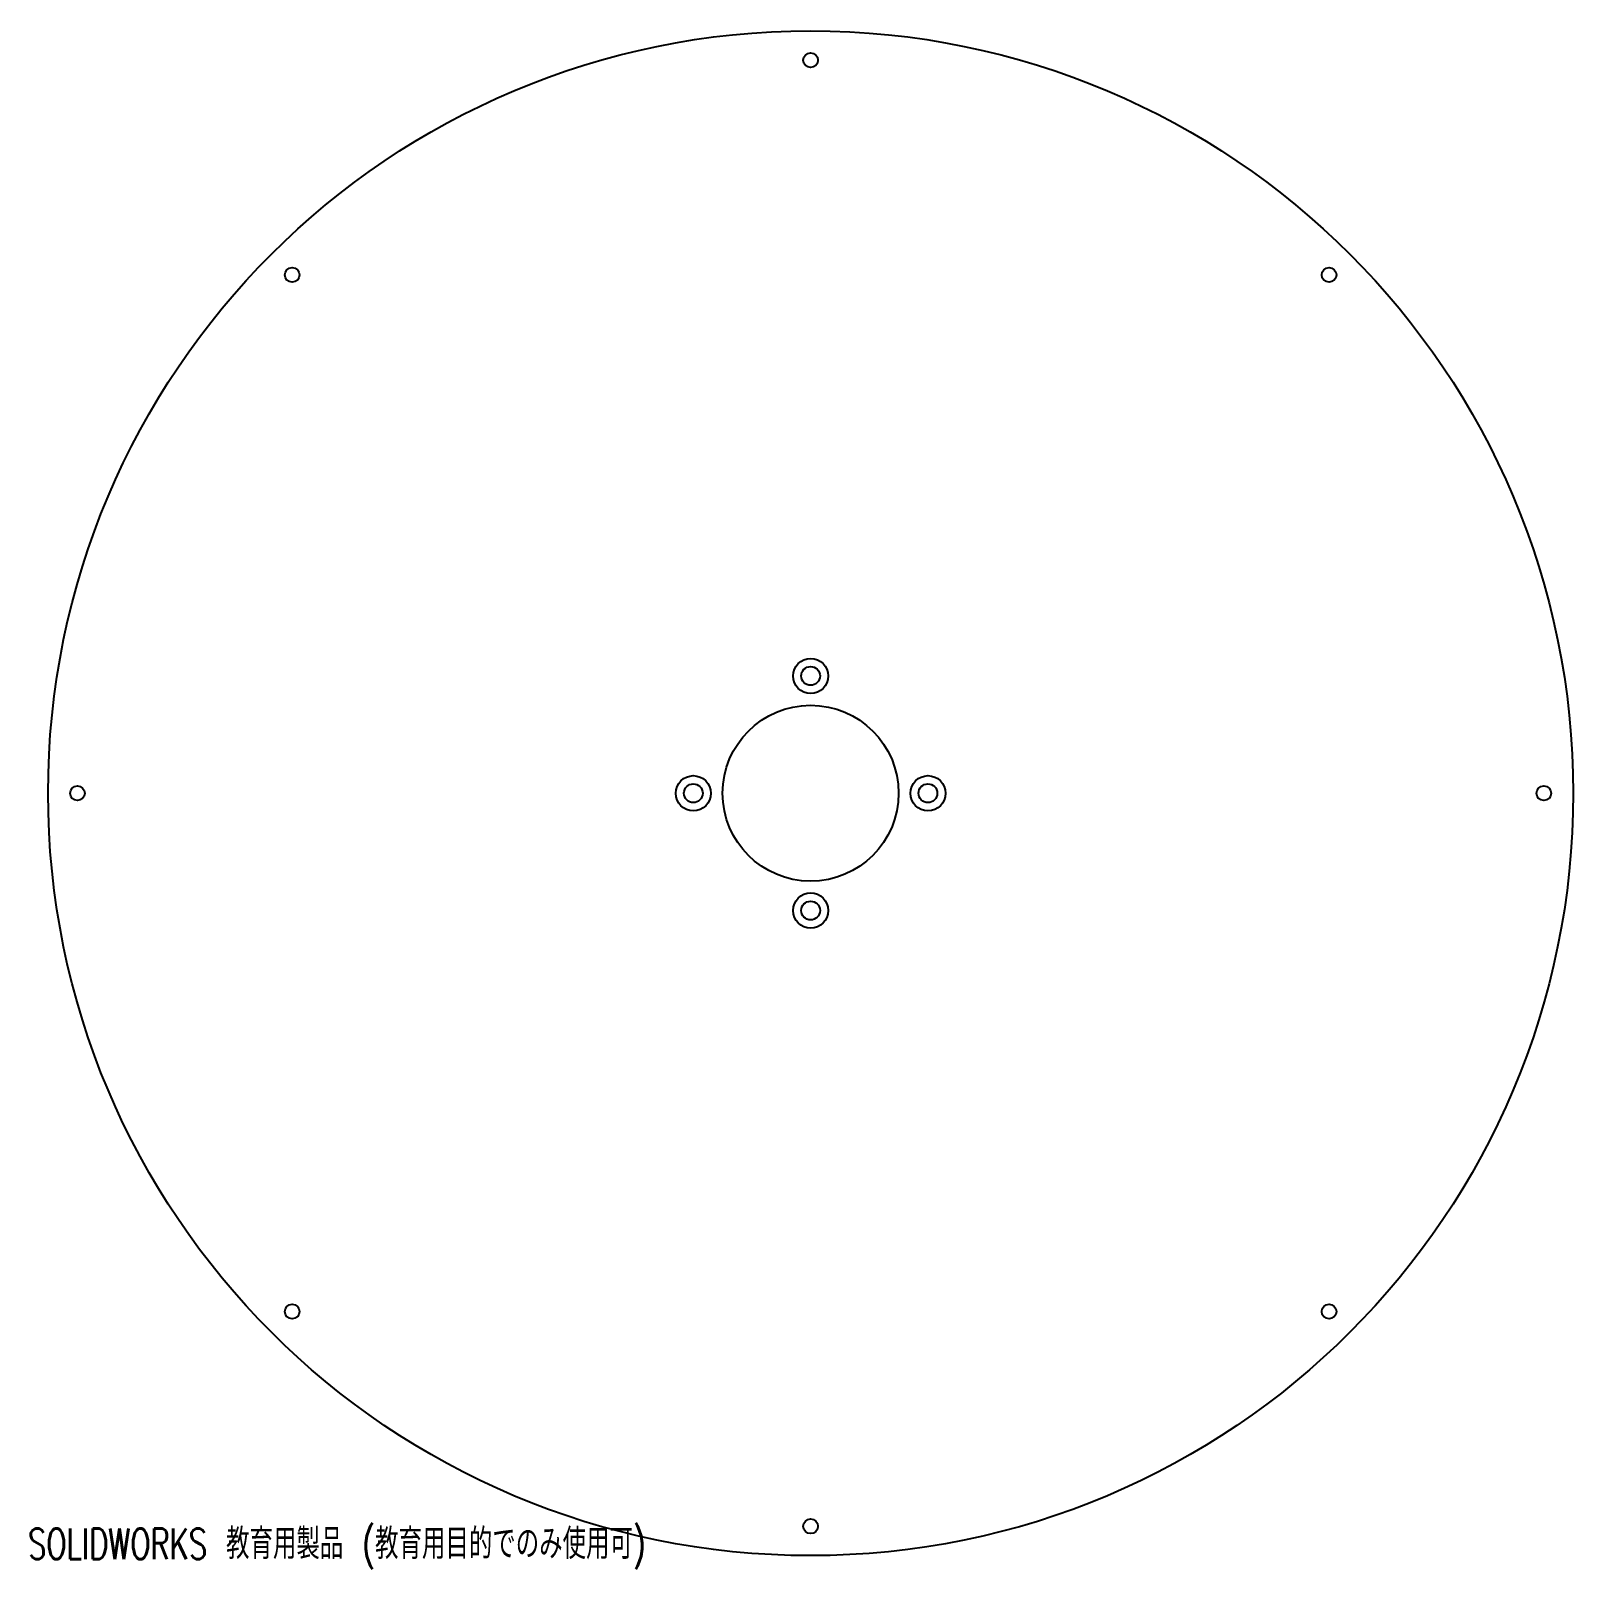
# Model space of a CAD drawing. Header units: millimetres. Extents: x 0 to 263, y 0 to 262.
import ezdxf

# ---------------------------------------------------------------- set-up
doc = ezdxf.new("R2010")
doc.units = ezdxf.units.MM
doc.styles.add('SLDTEXTSTYLE0', font='TXT', dxfattribs={"width": 0.7, "bigfont": 'bigfont'})

msp = doc.modelspace()

# ---------------------------------------------------------------- linework, layer by layer
at = {"color": 7, "linetype": 'Continuous', "lineweight": 25}
for centre, radius in [((133.41, 132.08), 130), ((133.41, 257.08), 1.25), ((45.02, 220.47), 1.25), ((221.8, 220.47), 1.25), ((133.41, 152.08), 3), ((133.41, 152.08), 1.6), ((133.41, 132.08), 15), ((113.41, 132.08), 3), ((153.41, 132.08), 3), ((8.41, 132.08), 1.25), ((113.41, 132.08), 1.6), ((153.41, 132.08), 1.6), ((258.41, 132.08), 1.25), ((133.41, 112.08), 3), ((133.41, 112.08), 1.6), ((45.02, 43.7), 1.25), ((221.8, 43.7), 1.25), ((133.41, 7.08), 1.25)]:
    msp.add_circle(centre, radius, dxfattribs=at)

# ---------------------------------------------------------------- texts
at = {"color": 7, "linetype": 'Continuous', "insert": (0, 6.69), "char_height": 5.19, "attachment_point": 1, "style": 'SLDTEXTSTYLE0'}
msp.add_mtext('SOLIDWORKS 教育用製品 (教育用目的でのみ使用可)', dxfattribs=at)

doc.saveas('drawing.dxf')
